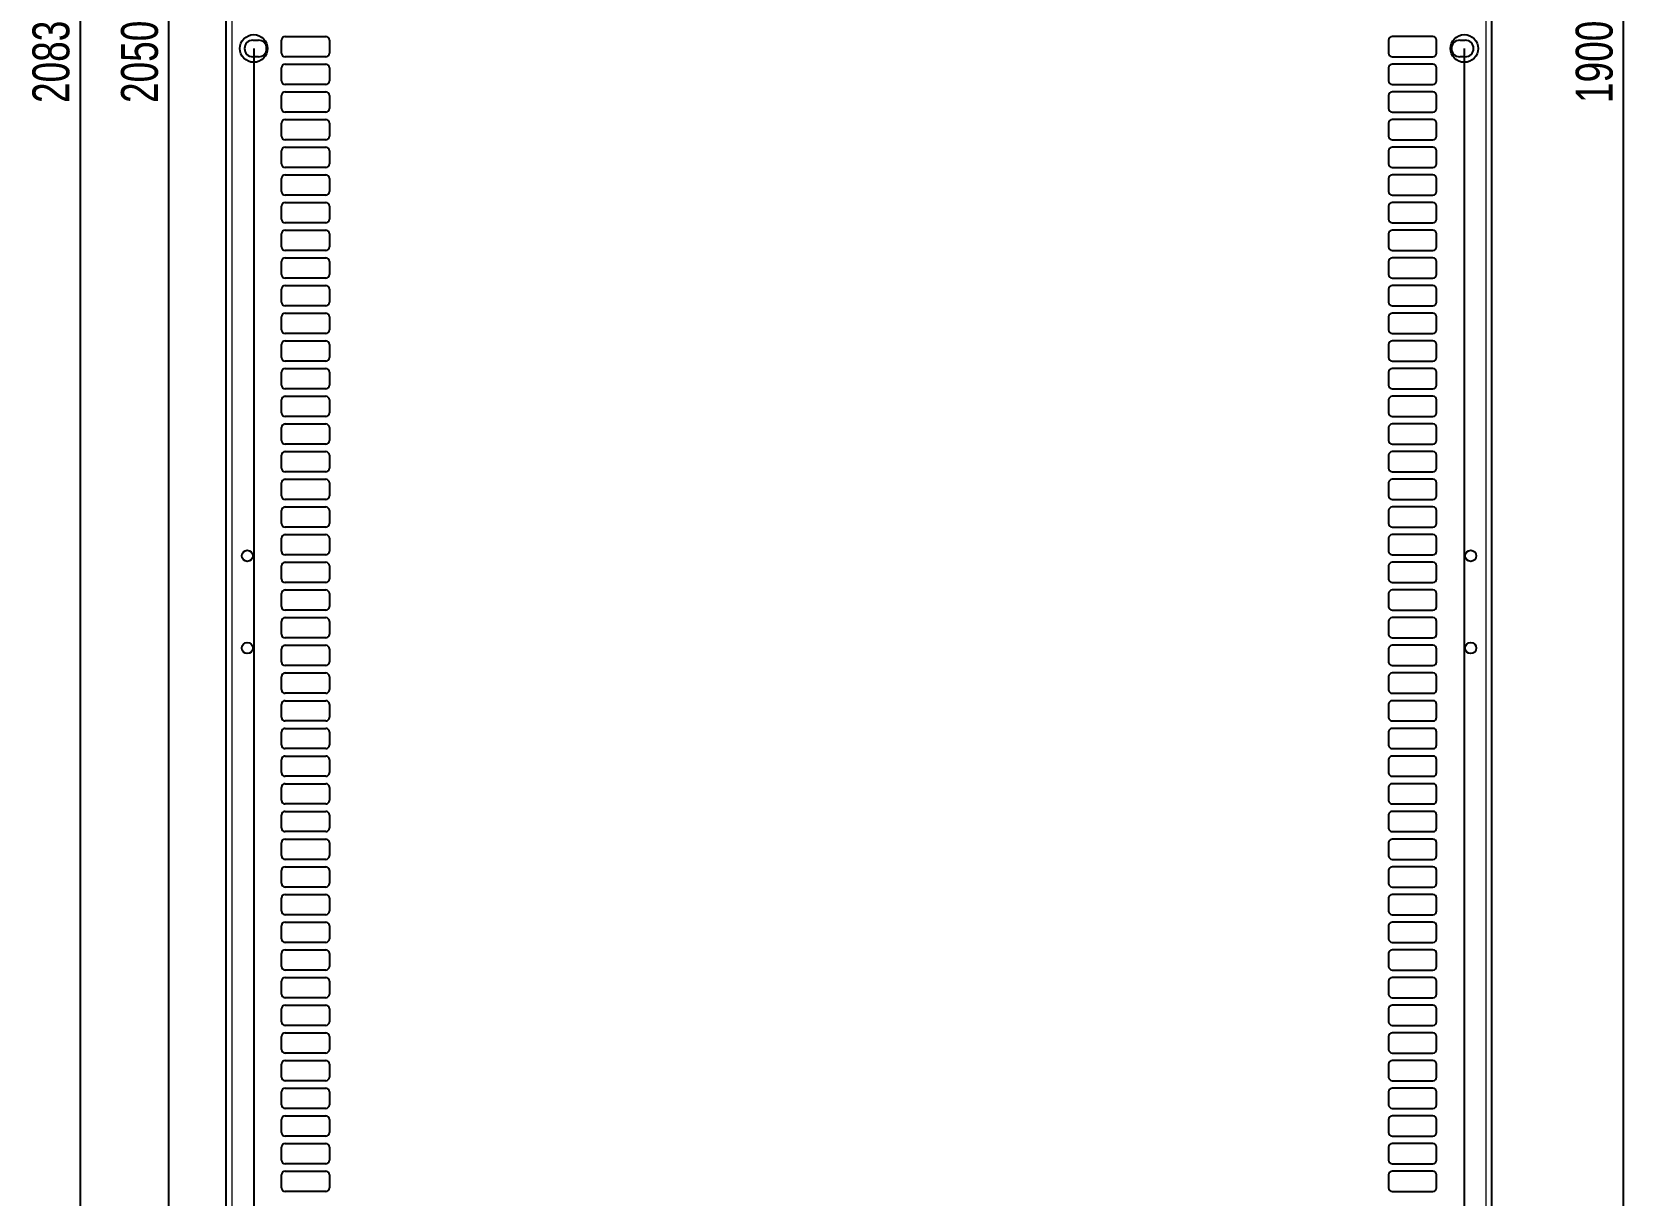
# Model space of a CAD drawing. Header units: millimetres. Extents: x -814 to 1058, y -456 to 1988.
# Drawn here: x -814 to 50, y 160 to 790 of the extents above; entities that cross this region are included whole.
import ezdxf

# ---------------------------------------------------------------- set-up
doc = ezdxf.new("R2010")
doc.units = ezdxf.units.MM
doc.layers.add('FORMAT', color=7, linetype='Continuous')
doc.styles.add('SLDTEXTSTYLE0', font='TXT', dxfattribs={"width": 0.75})
doc.dimstyles.new('SLDDIMSTYLE0', dxfattribs={"dimtxt": 20, "dimasz": 10, "dimexe": 0, "dimexo": 0.0625, "dimgap": 5, "dimtad": 2, "dimdec": 1, "dimrnd": 1e-09, "dimzin": 12, "dimdsep": 46, "dimtxsty": 'SLDTEXTSTYLE0', "dimsah": 1, "dimcen": 0.09, "dimadec": 0, "dimazin": 3, "dimtfac": 1, "dimtofl": 0, "dimtmove": 0, "dimatfit": 3, "dimfxl": 0, "dimfrac": 2, "dimtolj": 1, "dimtzin": 12, "dimarcsym": 0})

# ---------------------------------------------------------------- blocks, each defined once
blk = doc.blocks.new('_D')
at = {"layer": 'FORMAT'}
for p, q in [((-680.43, 1822.56), (-789.07, 1822.56)), ((-788.07, 1822.56), (-788.07, -260.46)), ((-680.43, -260.46), (-789.07, -260.46))]:
    blk.add_line(p, q, dxfattribs=at)
for points in [[(-788.07, 1822.56), (-789.61, 1812.56), (-786.53, 1812.56)], [(-788.07, -260.46), (-786.53, -250.46), (-789.61, -250.46)]]:
    blk.add_solid(points, dxfattribs=at)
at = {"layer": 'FORMAT', "insert": (-813.85, 751.49), "char_height": 20, "attachment_point": 1, "rotation": 90, "style": 'SLDTEXTSTYLE0'}
blk.add_mtext('2083', dxfattribs=at)
blk = doc.blocks.new('_D_2')
at = {"layer": 'FORMAT'}
for p, q in [((-34.41, 1731.05), (49.23, 1731.05)), ((48.23, 1731.05), (48.23, -168.95)), ((-34.41, -168.95), (49.23, -168.95))]:
    blk.add_line(p, q, dxfattribs=at)
for points in [[(48.23, 1731.05), (46.69, 1721.05), (49.77, 1721.05)], [(48.23, -168.95), (49.77, -158.95), (46.69, -158.95)]]:
    blk.add_solid(points, dxfattribs=at)
at = {"layer": 'FORMAT', "insert": (22.45, 751.49), "char_height": 20, "attachment_point": 1, "rotation": 90, "style": 'SLDTEXTSTYLE0'}
blk.add_mtext('1900', dxfattribs=at)
blk = doc.blocks.new('_D_4')
at = {"layer": 'FORMAT'}
for p, q in [((-693.92, 781.04), (-693.92, -318.45)), ((-37.92, 781.04), (-37.92, -318.45)), ((-693.92, -317.45), (-37.92, -317.45))]:
    blk.add_line(p, q, dxfattribs=at)
for points in [[(-693.92, -317.45), (-683.92, -318.99), (-683.92, -315.91)], [(-37.92, -317.45), (-47.92, -315.91), (-47.92, -318.99)]]:
    blk.add_solid(points, dxfattribs=at)
at = {"layer": 'FORMAT', "insert": (-388.09, -291.67), "char_height": 20, "attachment_point": 1, "style": 'SLDTEXTSTYLE0'}
blk.add_mtext('656', dxfattribs=at)
blk = doc.blocks.new('_D_5')
at = {"layer": 'FORMAT'}
for p, q in [((-693.93, 1806.05), (-741.07, 1806.05)), ((-740.07, 1806.05), (-740.07, -243.95)), ((-693.93, -243.95), (-741.07, -243.95))]:
    blk.add_line(p, q, dxfattribs=at)
for points in [[(-740.07, 1806.05), (-741.61, 1796.05), (-738.53, 1796.05)], [(-740.07, -243.95), (-738.53, -233.95), (-741.61, -233.95)]]:
    blk.add_solid(points, dxfattribs=at)
at = {"layer": 'FORMAT', "insert": (-765.85, 751.49), "char_height": 20, "attachment_point": 1, "rotation": 90, "style": 'SLDTEXTSTYLE0'}
blk.add_mtext('2050', dxfattribs=at)

msp = doc.modelspace()

# ---------------------------------------------------------------- linework, layer by layer
at = {"color": 7, "linetype": 'Continuous', "lineweight": 25}
for p, q in [((-708.92, -260.45), (-708.92, 1822.55)), ((-22.92, -260.45), (-22.92, 1822.55)), ((-676.92, 787.55), (-654.92, 787.55)), ((-54.92, 787.55), (-76.92, 787.55)), ((-694.42, 785.55), (-691.42, 785.55)), ((-678.92, 778.55), (-678.92, 785.55)), ((-652.92, 785.55), (-652.92, 778.55)), ((-78.92, 785.55), (-78.92, 778.55)), ((-52.92, 778.55), (-52.92, 785.55)), ((-40.42, 785.55), (-37.42, 785.55)), ((-691.42, 776.55), (-694.42, 776.55)), ((-678.92, 763.55), (-678.92, 770.55)), ((-654.92, 776.55), (-676.92, 776.55)), ((-676.92, 772.55), (-654.92, 772.55)), ((-652.92, 770.55), (-652.92, 763.55)), ((-78.92, 770.55), (-78.92, 763.55)), ((-76.92, 776.55), (-54.92, 776.55)), ((-54.92, 772.55), (-76.92, 772.55)), ((-52.92, 763.55), (-52.92, 770.55)), ((-37.42, 776.55), (-40.42, 776.55)), ((-654.92, 761.55), (-676.92, 761.55)), ((-76.92, 761.55), (-54.92, 761.55)), ((-678.92, 748.55), (-678.92, 755.55)), ((-676.92, 757.55), (-654.92, 757.55)), ((-652.92, 755.55), (-652.92, 748.55)), ((-78.92, 755.55), (-78.92, 748.55)), ((-54.92, 757.55), (-76.92, 757.55)), ((-52.92, 748.55), (-52.92, 755.55)), ((-654.92, 746.55), (-676.92, 746.55)), ((-76.92, 746.55), (-54.92, 746.55)), ((-678.92, 733.55), (-678.92, 740.55)), ((-676.92, 742.55), (-654.92, 742.55)), ((-652.92, 740.55), (-652.92, 733.55)), ((-78.92, 740.55), (-78.92, 733.55)), ((-54.92, 742.55), (-76.92, 742.55)), ((-52.92, 733.55), (-52.92, 740.55)), ((-654.92, 731.55), (-676.92, 731.55)), ((-676.92, 727.55), (-654.92, 727.55)), ((-76.92, 731.55), (-54.92, 731.55)), ((-54.92, 727.55), (-76.92, 727.55)), ((-678.92, 718.55), (-678.92, 725.55)), ((-652.92, 725.55), (-652.92, 718.55)), ((-78.92, 725.55), (-78.92, 718.55)), ((-52.92, 718.55), (-52.92, 725.55)), ((-678.92, 703.55), (-678.92, 710.55)), ((-654.92, 716.55), (-676.92, 716.55)), ((-676.92, 712.55), (-654.92, 712.55)), ((-652.92, 710.55), (-652.92, 703.55)), ((-78.92, 710.55), (-78.92, 703.55)), ((-76.92, 716.55), (-54.92, 716.55)), ((-54.92, 712.55), (-76.92, 712.55)), ((-52.92, 703.55), (-52.92, 710.55)), ((-654.92, 701.55), (-676.92, 701.55)), ((-76.92, 701.55), (-54.92, 701.55)), ((-678.92, 688.55), (-678.92, 695.55)), ((-676.92, 697.55), (-654.92, 697.55)), ((-652.92, 695.55), (-652.92, 688.55)), ((-78.92, 695.55), (-78.92, 688.55)), ((-54.92, 697.55), (-76.92, 697.55)), ((-52.92, 688.55), (-52.92, 695.55)), ((-654.92, 686.55), (-676.92, 686.55)), ((-676.92, 682.55), (-654.92, 682.55)), ((-76.92, 686.55), (-54.92, 686.55)), ((-54.92, 682.55), (-76.92, 682.55)), ((-678.92, 673.55), (-678.92, 680.55)), ((-652.92, 680.55), (-652.92, 673.55)), ((-78.92, 680.55), (-78.92, 673.55)), ((-52.92, 673.55), (-52.92, 680.55)), ((-678.92, 658.55), (-678.92, 665.55)), ((-654.92, 671.55), (-676.92, 671.55)), ((-676.92, 667.55), (-654.92, 667.55)), ((-652.92, 665.55), (-652.92, 658.55)), ((-78.92, 665.55), (-78.92, 658.55)), ((-76.92, 671.55), (-54.92, 671.55)), ((-54.92, 667.55), (-76.92, 667.55)), ((-52.92, 658.55), (-52.92, 665.55)), ((-678.92, 643.55), (-678.92, 650.55)), ((-654.92, 656.55), (-676.92, 656.55)), ((-676.92, 652.55), (-654.92, 652.55)), ((-652.92, 650.55), (-652.92, 643.55)), ((-78.92, 650.55), (-78.92, 643.55)), ((-76.92, 656.55), (-54.92, 656.55)), ((-54.92, 652.55), (-76.92, 652.55)), ((-52.92, 643.55), (-52.92, 650.55)), ((-654.92, 641.55), (-676.92, 641.55)), ((-76.92, 641.55), (-54.92, 641.55)), ((-678.92, 628.55), (-678.92, 635.55)), ((-676.92, 637.55), (-654.92, 637.55)), ((-652.92, 635.55), (-652.92, 628.55)), ((-78.92, 635.55), (-78.92, 628.55)), ((-54.92, 637.55), (-76.92, 637.55)), ((-52.92, 628.55), (-52.92, 635.55)), ((-654.92, 626.55), (-676.92, 626.55)), ((-676.92, 622.55), (-654.92, 622.55)), ((-76.92, 626.55), (-54.92, 626.55)), ((-54.92, 622.55), (-76.92, 622.55)), ((-678.92, 613.55), (-678.92, 620.55)), ((-652.92, 620.55), (-652.92, 613.55)), ((-78.92, 620.55), (-78.92, 613.55)), ((-52.92, 613.55), (-52.92, 620.55)), ((-678.92, 598.55), (-678.92, 605.55)), ((-654.92, 611.55), (-676.92, 611.55)), ((-676.92, 607.55), (-654.92, 607.55)), ((-652.92, 605.55), (-652.92, 598.55)), ((-78.92, 605.55), (-78.92, 598.55)), ((-76.92, 611.55), (-54.92, 611.55)), ((-54.92, 607.55), (-76.92, 607.55)), ((-52.92, 598.55), (-52.92, 605.55)), ((-654.92, 596.55), (-676.92, 596.55)), ((-76.92, 596.55), (-54.92, 596.55)), ((-678.92, 583.55), (-678.92, 590.55)), ((-676.92, 592.55), (-654.92, 592.55)), ((-652.92, 590.55), (-652.92, 583.55)), ((-78.92, 590.55), (-78.92, 583.55)), ((-54.92, 592.55), (-76.92, 592.55)), ((-52.92, 583.55), (-52.92, 590.55)), ((-654.92, 581.55), (-676.92, 581.55)), ((-76.92, 581.55), (-54.92, 581.55)), ((-678.92, 568.55), (-678.92, 575.55)), ((-676.92, 577.55), (-654.92, 577.55)), ((-652.92, 575.55), (-652.92, 568.55)), ((-78.92, 575.55), (-78.92, 568.55)), ((-54.92, 577.55), (-76.92, 577.55)), ((-52.92, 568.55), (-52.92, 575.55)), ((-654.92, 566.55), (-676.92, 566.55)), ((-676.92, 562.55), (-654.92, 562.55)), ((-76.92, 566.55), (-54.92, 566.55)), ((-54.92, 562.55), (-76.92, 562.55)), ((-678.92, 553.55), (-678.92, 560.55)), ((-652.92, 560.55), (-652.92, 553.55)), ((-78.92, 560.55), (-78.92, 553.55)), ((-52.92, 553.55), (-52.92, 560.55)), ((-678.92, 538.55), (-678.92, 545.55)), ((-654.92, 551.55), (-676.92, 551.55)), ((-676.92, 547.55), (-654.92, 547.55)), ((-652.92, 545.55), (-652.92, 538.55)), ((-78.92, 545.55), (-78.92, 538.55)), ((-76.92, 551.55), (-54.92, 551.55)), ((-54.92, 547.55), (-76.92, 547.55)), ((-52.92, 538.55), (-52.92, 545.55)), ((-654.92, 536.55), (-676.92, 536.55)), ((-76.92, 536.55), (-54.92, 536.55)), ((-678.92, 523.55), (-678.92, 530.55)), ((-676.92, 532.55), (-654.92, 532.55)), ((-652.92, 530.55), (-652.92, 523.55)), ((-78.92, 530.55), (-78.92, 523.55)), ((-54.92, 532.55), (-76.92, 532.55)), ((-52.92, 523.55), (-52.92, 530.55)), ((-654.92, 521.55), (-676.92, 521.55)), ((-76.92, 521.55), (-54.92, 521.55)), ((-678.92, 508.55), (-678.92, 515.55)), ((-676.92, 517.55), (-654.92, 517.55)), ((-652.92, 515.55), (-652.92, 508.55)), ((-78.92, 515.55), (-78.92, 508.55)), ((-54.92, 517.55), (-76.92, 517.55)), ((-52.92, 508.55), (-52.92, 515.55)), ((-654.92, 506.55), (-676.92, 506.55)), ((-676.92, 502.55), (-654.92, 502.55)), ((-76.92, 506.55), (-54.92, 506.55)), ((-54.92, 502.55), (-76.92, 502.55)), ((-678.92, 493.55), (-678.92, 500.55)), ((-652.92, 500.55), (-652.92, 493.55)), ((-78.92, 500.55), (-78.92, 493.55)), ((-52.92, 493.55), (-52.92, 500.55)), ((-678.92, 478.55), (-678.92, 485.55)), ((-654.92, 491.55), (-676.92, 491.55)), ((-676.92, 487.55), (-654.92, 487.55)), ((-652.92, 485.55), (-652.92, 478.55)), ((-78.92, 485.55), (-78.92, 478.55)), ((-76.92, 491.55), (-54.92, 491.55)), ((-54.92, 487.55), (-76.92, 487.55)), ((-52.92, 478.55), (-52.92, 485.55)), ((-654.92, 476.55), (-676.92, 476.55)), ((-76.92, 476.55), (-54.92, 476.55)), ((-678.92, 463.55), (-678.92, 470.55)), ((-676.92, 472.55), (-654.92, 472.55)), ((-652.92, 470.55), (-652.92, 463.55)), ((-78.92, 470.55), (-78.92, 463.55)), ((-54.92, 472.55), (-76.92, 472.55)), ((-52.92, 463.55), (-52.92, 470.55)), ((-654.92, 461.55), (-676.92, 461.55)), ((-76.92, 461.55), (-54.92, 461.55)), ((-678.92, 448.55), (-678.92, 455.55)), ((-676.92, 457.55), (-654.92, 457.55)), ((-652.92, 455.55), (-652.92, 448.55)), ((-78.92, 455.55), (-78.92, 448.55)), ((-54.92, 457.55), (-76.92, 457.55)), ((-52.92, 448.55), (-52.92, 455.55)), ((-654.92, 446.55), (-676.92, 446.55)), ((-676.92, 442.55), (-654.92, 442.55)), ((-76.92, 446.55), (-54.92, 446.55)), ((-54.92, 442.55), (-76.92, 442.55)), ((-678.92, 433.55), (-678.92, 440.55)), ((-652.92, 440.55), (-652.92, 433.55)), ((-78.92, 440.55), (-78.92, 433.55)), ((-52.92, 433.55), (-52.92, 440.55)), ((-678.92, 418.55), (-678.92, 425.55)), ((-654.92, 431.55), (-676.92, 431.55)), ((-676.92, 427.55), (-654.92, 427.55)), ((-652.92, 425.55), (-652.92, 418.55)), ((-78.92, 425.55), (-78.92, 418.55)), ((-76.92, 431.55), (-54.92, 431.55)), ((-54.92, 427.55), (-76.92, 427.55)), ((-52.92, 418.55), (-52.92, 425.55)), ((-654.92, 416.55), (-676.92, 416.55)), ((-76.92, 416.55), (-54.92, 416.55)), ((-678.92, 403.55), (-678.92, 410.55)), ((-676.92, 412.55), (-654.92, 412.55)), ((-652.92, 410.55), (-652.92, 403.55)), ((-78.92, 410.55), (-78.92, 403.55)), ((-54.92, 412.55), (-76.92, 412.55)), ((-52.92, 403.55), (-52.92, 410.55)), ((-654.92, 401.55), (-676.92, 401.55)), ((-676.92, 397.55), (-654.92, 397.55)), ((-76.92, 401.55), (-54.92, 401.55)), ((-54.92, 397.55), (-76.92, 397.55)), ((-678.92, 388.55), (-678.92, 395.55)), ((-652.92, 395.55), (-652.92, 388.55)), ((-78.92, 395.55), (-78.92, 388.55)), ((-52.92, 388.55), (-52.92, 395.55)), ((-678.92, 373.55), (-678.92, 380.55)), ((-654.92, 386.55), (-676.92, 386.55)), ((-676.92, 382.55), (-654.92, 382.55)), ((-652.92, 380.55), (-652.92, 373.55)), ((-78.92, 380.55), (-78.92, 373.55)), ((-76.92, 386.55), (-54.92, 386.55)), ((-54.92, 382.55), (-76.92, 382.55)), ((-52.92, 373.55), (-52.92, 380.55)), ((-654.92, 371.55), (-676.92, 371.55)), ((-76.92, 371.55), (-54.92, 371.55)), ((-678.92, 358.55), (-678.92, 365.55)), ((-676.92, 367.55), (-654.92, 367.55)), ((-652.92, 365.55), (-652.92, 358.55)), ((-78.92, 365.55), (-78.92, 358.55)), ((-54.92, 367.55), (-76.92, 367.55)), ((-52.92, 358.55), (-52.92, 365.55)), ((-654.92, 356.55), (-676.92, 356.55)), ((-76.92, 356.55), (-54.92, 356.55)), ((-678.92, 343.55), (-678.92, 350.55)), ((-676.92, 352.55), (-654.92, 352.55)), ((-652.92, 350.55), (-652.92, 343.55)), ((-78.92, 350.55), (-78.92, 343.55)), ((-54.92, 352.55), (-76.92, 352.55)), ((-52.92, 343.55), (-52.92, 350.55)), ((-654.92, 341.55), (-676.92, 341.55)), ((-676.92, 337.55), (-654.92, 337.55)), ((-76.92, 341.55), (-54.92, 341.55)), ((-54.92, 337.55), (-76.92, 337.55)), ((-678.92, 328.55), (-678.92, 335.55)), ((-652.92, 335.55), (-652.92, 328.55)), ((-78.92, 335.55), (-78.92, 328.55)), ((-52.92, 328.55), (-52.92, 335.55)), ((-678.92, 313.55), (-678.92, 320.55)), ((-654.92, 326.55), (-676.92, 326.55)), ((-676.92, 322.55), (-654.92, 322.55)), ((-652.92, 320.55), (-652.92, 313.55)), ((-78.92, 320.55), (-78.92, 313.55)), ((-76.92, 326.55), (-54.92, 326.55)), ((-54.92, 322.55), (-76.92, 322.55)), ((-52.92, 313.55), (-52.92, 320.55)), ((-654.92, 311.55), (-676.92, 311.55)), ((-76.92, 311.55), (-54.92, 311.55)), ((-678.92, 298.55), (-678.92, 305.55)), ((-676.92, 307.55), (-654.92, 307.55)), ((-652.92, 305.55), (-652.92, 298.55)), ((-78.92, 305.55), (-78.92, 298.55)), ((-54.92, 307.55), (-76.92, 307.55)), ((-52.92, 298.55), (-52.92, 305.55)), ((-654.92, 296.55), (-676.92, 296.55)), ((-76.92, 296.55), (-54.92, 296.55)), ((-678.92, 283.55), (-678.92, 290.55)), ((-676.92, 292.55), (-654.92, 292.55)), ((-652.92, 290.55), (-652.92, 283.55)), ((-78.92, 290.55), (-78.92, 283.55)), ((-54.92, 292.55), (-76.92, 292.55)), ((-52.92, 283.55), (-52.92, 290.55)), ((-654.92, 281.55), (-676.92, 281.55)), ((-676.92, 277.55), (-654.92, 277.55)), ((-76.92, 281.55), (-54.92, 281.55)), ((-54.92, 277.55), (-76.92, 277.55)), ((-678.92, 268.55), (-678.92, 275.55)), ((-652.92, 275.55), (-652.92, 268.55)), ((-78.92, 275.55), (-78.92, 268.55)), ((-52.92, 268.55), (-52.92, 275.55)), ((-678.92, 253.55), (-678.92, 260.55)), ((-654.92, 266.55), (-676.92, 266.55)), ((-676.92, 262.55), (-654.92, 262.55)), ((-652.92, 260.55), (-652.92, 253.55)), ((-78.92, 260.55), (-78.92, 253.55)), ((-76.92, 266.55), (-54.92, 266.55)), ((-54.92, 262.55), (-76.92, 262.55)), ((-52.92, 253.55), (-52.92, 260.55)), ((-654.92, 251.55), (-676.92, 251.55)), ((-76.92, 251.55), (-54.92, 251.55)), ((-678.92, 238.55), (-678.92, 245.55)), ((-676.92, 247.55), (-654.92, 247.55)), ((-652.92, 245.55), (-652.92, 238.55)), ((-78.92, 245.55), (-78.92, 238.55)), ((-54.92, 247.55), (-76.92, 247.55)), ((-52.92, 238.55), (-52.92, 245.55)), ((-654.92, 236.55), (-676.92, 236.55)), ((-76.92, 236.55), (-54.92, 236.55)), ((-678.92, 223.55), (-678.92, 230.55)), ((-676.92, 232.55), (-654.92, 232.55)), ((-652.92, 230.55), (-652.92, 223.55)), ((-78.92, 230.55), (-78.92, 223.55)), ((-54.92, 232.55), (-76.92, 232.55)), ((-52.92, 223.55), (-52.92, 230.55)), ((-654.92, 221.55), (-676.92, 221.55)), ((-676.92, 217.55), (-654.92, 217.55)), ((-76.92, 221.55), (-54.92, 221.55)), ((-54.92, 217.55), (-76.92, 217.55)), ((-678.92, 208.55), (-678.92, 215.55)), ((-652.92, 215.55), (-652.92, 208.55)), ((-78.92, 215.55), (-78.92, 208.55)), ((-52.92, 208.55), (-52.92, 215.55)), ((-678.92, 193.55), (-678.92, 200.55)), ((-654.92, 206.55), (-676.92, 206.55)), ((-676.92, 202.55), (-654.92, 202.55)), ((-652.92, 200.55), (-652.92, 193.55)), ((-78.92, 200.55), (-78.92, 193.55)), ((-76.92, 206.55), (-54.92, 206.55)), ((-54.92, 202.55), (-76.92, 202.55)), ((-52.92, 193.55), (-52.92, 200.55)), ((-654.92, 191.55), (-676.92, 191.55)), ((-76.92, 191.55), (-54.92, 191.55)), ((-678.92, 178.55), (-678.92, 185.55)), ((-676.92, 187.55), (-654.92, 187.55)), ((-652.92, 185.55), (-652.92, 178.55)), ((-78.92, 185.55), (-78.92, 178.55)), ((-54.92, 187.55), (-76.92, 187.55)), ((-52.92, 178.55), (-52.92, 185.55)), ((-654.92, 176.55), (-676.92, 176.55)), ((-76.92, 176.55), (-54.92, 176.55)), ((-678.92, 163.55), (-678.92, 170.55)), ((-676.92, 172.55), (-654.92, 172.55)), ((-652.92, 170.55), (-652.92, 163.55)), ((-78.92, 170.55), (-78.92, 163.55)), ((-54.92, 172.55), (-76.92, 172.55)), ((-52.92, 163.55), (-52.92, 170.55)), ((-654.92, 161.55), (-676.92, 161.55)), ((-76.92, 161.55), (-54.92, 161.55))]:
    msp.add_line(p, q, dxfattribs=at)
at = {"color": 8, "linetype": 'Continuous', "lineweight": 18}
for p, q in [((-705.82, 1822.55), (-705.82, -260.45)), ((-26.02, -260.45), (-26.02, 1822.55))]:
    msp.add_line(p, q, dxfattribs=at)
at = {"color": 7, "linetype": 'Continuous', "lineweight": 25}
for centre, radius in [((-693.92, 781.05), 7.5), ((-37.92, 781.05), 7.5), ((-697.42, 506.05), 3), ((-34.42, 506.05), 3), ((-697.42, 456.05), 3), ((-34.42, 456.05), 3)]:
    msp.add_circle(centre, radius, dxfattribs=at)
for centre, radius, start, end in [((-676.92, 785.55), 2, 90, 180), ((-654.92, 785.55), 2, 0, 90), ((-76.92, 785.55), 2, 90, 180), ((-54.92, 785.55), 2, 0, 90), ((-694.42, 781.05), 4.5, 90, 270), ((-691.42, 781.05), 4.5, 270, 90), ((-676.92, 778.55), 2, 180, 270), ((-654.92, 778.55), 2, 270, 360), ((-76.92, 778.55), 2, 180, 270), ((-54.92, 778.55), 2, 270, 0), ((-40.42, 781.05), 4.5, 90, 270), ((-37.42, 781.05), 4.5, 270, 90), ((-676.92, 770.55), 2, 90, 180), ((-654.92, 770.55), 2, 0, 90), ((-76.92, 770.55), 2, 90, 180), ((-54.92, 770.55), 2, 0, 90), ((-676.92, 763.55), 2, 180, 270), ((-654.92, 763.55), 2, 270, 0), ((-76.92, 763.55), 2, 180, 270), ((-54.92, 763.55), 2, 270, 0), ((-676.92, 755.55), 2, 90, 180), ((-654.92, 755.55), 2, 0, 90), ((-76.92, 755.55), 2, 90, 180), ((-54.92, 755.55), 2, 0, 90), ((-676.92, 748.55), 2, 180, 270), ((-654.92, 748.55), 2, 270, 360), ((-76.92, 748.55), 2, 180, 270), ((-54.92, 748.55), 2, 270, 0), ((-676.92, 740.55), 2, 90, 180), ((-654.92, 740.55), 2, 0, 90), ((-76.92, 740.55), 2, 90, 180), ((-54.92, 740.55), 2, 0, 90), ((-676.92, 733.55), 2, 180, 270), ((-676.92, 725.55), 2, 90, 180), ((-654.92, 733.55), 2, 270, 0), ((-654.92, 725.55), 2, 0, 90), ((-76.92, 733.55), 2, 180, 270), ((-76.92, 725.55), 2, 90, 180), ((-54.92, 733.55), 2, 270, 0), ((-54.92, 725.55), 2, 0, 90), ((-676.92, 718.55), 2, 180, 270), ((-654.92, 718.55), 2, 270, 0), ((-76.92, 718.55), 2, 180, 270), ((-54.92, 718.55), 2, 270, 0), ((-676.92, 710.55), 2, 90, 180), ((-654.92, 710.55), 2, 0, 90), ((-76.92, 710.55), 2, 90, 180), ((-54.92, 710.55), 2, 0, 90), ((-676.92, 703.55), 2, 180, 270), ((-654.92, 703.55), 2, 270, 0), ((-76.92, 703.55), 2, 180, 270), ((-54.92, 703.55), 2, 270, 0), ((-676.92, 695.55), 2, 90, 180), ((-654.92, 695.55), 2, 0, 90), ((-76.92, 695.55), 2, 90, 180), ((-54.92, 695.55), 2, 0, 90), ((-676.92, 688.55), 2, 180, 270), ((-676.92, 680.55), 2, 90, 180), ((-654.92, 688.55), 2, 270, 0), ((-654.92, 680.55), 2, 0, 90), ((-76.92, 688.55), 2, 180, 270), ((-76.92, 680.55), 2, 90, 180), ((-54.92, 688.55), 2, 270, 0), ((-54.92, 680.55), 2, 0, 90), ((-676.92, 673.55), 2, 180, 270), ((-676.92, 665.55), 2, 90, 180), ((-654.92, 673.55), 2, 270, 0), ((-654.92, 665.55), 2, 0, 90), ((-76.92, 673.55), 2, 180, 270), ((-76.92, 665.55), 2, 90, 180), ((-54.92, 673.55), 2, 270, 0), ((-54.92, 665.55), 2, 0, 90), ((-676.92, 658.55), 2, 180, 270), ((-654.92, 658.55), 2, 270, 0), ((-76.92, 658.55), 2, 180, 270), ((-54.92, 658.55), 2, 270, 0), ((-676.92, 650.55), 2, 90, 180), ((-654.92, 650.55), 2, 0, 90), ((-76.92, 650.55), 2, 90, 180), ((-54.92, 650.55), 2, 0, 90), ((-676.92, 643.55), 2, 180, 270), ((-654.92, 643.55), 2, 270, 0), ((-76.92, 643.55), 2, 180, 270), ((-54.92, 643.55), 2, 270, 0), ((-676.92, 635.55), 2, 90, 180), ((-654.92, 635.55), 2, 0, 90), ((-76.92, 635.55), 2, 90, 180), ((-54.92, 635.55), 2, 0, 90), ((-676.92, 628.55), 2, 180, 270), ((-676.92, 620.55), 2, 90, 180), ((-654.92, 628.55), 2, 270, 0), ((-654.92, 620.55), 2, 0, 90), ((-76.92, 628.55), 2, 180, 270), ((-76.92, 620.55), 2, 90, 180), ((-54.92, 628.55), 2, 270, 0), ((-54.92, 620.55), 2, 0, 90), ((-676.92, 613.55), 2, 180, 270), ((-654.92, 613.55), 2, 270, 0), ((-76.92, 613.55), 2, 180, 270), ((-54.92, 613.55), 2, 270, 0), ((-676.92, 605.55), 2, 90, 180), ((-654.92, 605.55), 2, 0, 90), ((-76.92, 605.55), 2, 90, 180), ((-54.92, 605.55), 2, 0, 90), ((-676.92, 598.55), 2, 180, 270), ((-654.92, 598.55), 2, 270, 0), ((-76.92, 598.55), 2, 180, 270), ((-54.92, 598.55), 2, 270, 0), ((-676.92, 590.55), 2, 90, 180), ((-654.92, 590.55), 2, 0, 90), ((-76.92, 590.55), 2, 90, 180), ((-54.92, 590.55), 2, 0, 90), ((-676.92, 583.55), 2, 180, 270), ((-654.92, 583.55), 2, 270, 0), ((-76.92, 583.55), 2, 180, 270), ((-54.92, 583.55), 2, 270, 0), ((-676.92, 575.55), 2, 90, 180), ((-654.92, 575.55), 2, 0, 90), ((-76.92, 575.55), 2, 90, 180), ((-54.92, 575.55), 2, 0, 90), ((-676.92, 568.55), 2, 180, 270), ((-676.92, 560.55), 2, 90, 180), ((-654.92, 568.55), 2, 270, 0), ((-654.92, 560.55), 2, 0, 90), ((-76.92, 568.55), 2, 180, 270), ((-76.92, 560.55), 2, 90, 180), ((-54.92, 568.55), 2, 270, 0), ((-54.92, 560.55), 2, 0, 90), ((-676.92, 553.55), 2, 180, 270), ((-654.92, 553.55), 2, 270, 0), ((-76.92, 553.55), 2, 180, 270), ((-54.92, 553.55), 2, 270, 0), ((-676.92, 545.55), 2, 90, 180), ((-654.92, 545.55), 2, 0, 90), ((-76.92, 545.55), 2, 90, 180), ((-54.92, 545.55), 2, 0, 90), ((-676.92, 538.55), 2, 180, 270), ((-654.92, 538.55), 2, 270, 0), ((-76.92, 538.55), 2, 180, 270), ((-54.92, 538.55), 2, 270, 0), ((-676.92, 530.55), 2, 90, 180), ((-654.92, 530.55), 2, 0, 90), ((-76.92, 530.55), 2, 90, 180), ((-54.92, 530.55), 2, 0, 90), ((-676.92, 523.55), 2, 180, 270), ((-654.92, 523.55), 2, 270, 0), ((-76.92, 523.55), 2, 180, 270), ((-54.92, 523.55), 2, 270, 0), ((-676.92, 515.55), 2, 90, 180), ((-654.92, 515.55), 2, 0, 90), ((-76.92, 515.55), 2, 90, 180), ((-54.92, 515.55), 2, 0, 90), ((-676.92, 508.55), 2, 180, 270), ((-676.92, 500.55), 2, 90, 180), ((-654.92, 508.55), 2, 270, 0), ((-654.92, 500.55), 2, 0, 90), ((-76.92, 508.55), 2, 180, 270), ((-76.92, 500.55), 2, 90, 180), ((-54.92, 508.55), 2, 270, 0), ((-54.92, 500.55), 2, 0, 90), ((-676.92, 493.55), 2, 180, 270), ((-654.92, 493.55), 2, 270, 0), ((-76.92, 493.55), 2, 180, 270), ((-54.92, 493.55), 2, 270, 0), ((-676.92, 485.55), 2, 90, 180), ((-654.92, 485.55), 2, 0, 90), ((-76.92, 485.55), 2, 90, 180), ((-54.92, 485.55), 2, 0, 90), ((-676.92, 478.55), 2, 180, 270), ((-654.92, 478.55), 2, 270, 0), ((-76.92, 478.55), 2, 180, 270), ((-54.92, 478.55), 2, 270, 0), ((-676.92, 470.55), 2, 90, 180), ((-654.92, 470.55), 2, 0, 90), ((-76.92, 470.55), 2, 90, 180), ((-54.92, 470.55), 2, 0, 90), ((-676.92, 463.55), 2, 180, 270), ((-654.92, 463.55), 2, 270, 0), ((-76.92, 463.55), 2, 180, 270), ((-54.92, 463.55), 2, 270, 0), ((-676.92, 455.55), 2, 90, 180), ((-654.92, 455.55), 2, 0, 90), ((-76.92, 455.55), 2, 90, 180), ((-54.92, 455.55), 2, 0, 90), ((-676.92, 448.55), 2, 180, 270), ((-676.92, 440.55), 2, 90, 180), ((-654.92, 448.55), 2, 270, 0), ((-654.92, 440.55), 2, 0, 90), ((-76.92, 448.55), 2, 180, 270), ((-76.92, 440.55), 2, 90, 180), ((-54.92, 448.55), 2, 270, 0), ((-54.92, 440.55), 2, 0, 90), ((-676.92, 433.55), 2, 180, 270), ((-654.92, 433.55), 2, 270, 0), ((-76.92, 433.55), 2, 180, 270), ((-54.92, 433.55), 2, 270, 0), ((-676.92, 425.55), 2, 90, 180), ((-654.92, 425.55), 2, 0, 90), ((-76.92, 425.55), 2, 90, 180), ((-54.92, 425.55), 2, 0, 90), ((-676.92, 418.55), 2, 180, 270), ((-654.92, 418.55), 2, 270, 0), ((-76.92, 418.55), 2, 180, 270), ((-54.92, 418.55), 2, 270, 0), ((-676.92, 410.55), 2, 90, 180), ((-654.92, 410.55), 2, 0, 90), ((-76.92, 410.55), 2, 90, 180), ((-54.92, 410.55), 2, 0, 90), ((-676.92, 403.55), 2, 180, 270), ((-676.92, 395.55), 2, 90, 180), ((-654.92, 403.55), 2, 270, 0), ((-654.92, 395.55), 2, 0, 90), ((-76.92, 403.55), 2, 180, 270), ((-76.92, 395.55), 2, 90, 180), ((-54.92, 403.55), 2, 270, 0), ((-54.92, 395.55), 2, 0, 90), ((-676.92, 388.55), 2, 180, 270), ((-676.92, 380.55), 2, 90, 180), ((-654.92, 388.55), 2, 270, 0), ((-654.92, 380.55), 2, 0, 90), ((-76.92, 388.55), 2, 180, 270), ((-76.92, 380.55), 2, 90, 180), ((-54.92, 388.55), 2, 270, 0), ((-54.92, 380.55), 2, 0, 90), ((-676.92, 373.55), 2, 180, 270), ((-654.92, 373.55), 2, 270, 0), ((-76.92, 373.55), 2, 180, 270), ((-54.92, 373.55), 2, 270, 0), ((-676.92, 365.55), 2, 90, 180), ((-654.92, 365.55), 2, 0, 90), ((-76.92, 365.55), 2, 90, 180), ((-54.92, 365.55), 2, 0, 90), ((-676.92, 358.55), 2, 180, 270), ((-654.92, 358.55), 2, 270, 0), ((-76.92, 358.55), 2, 180, 270), ((-54.92, 358.55), 2, 270, 0), ((-676.92, 350.55), 2, 90, 180), ((-654.92, 350.55), 2, 0, 90), ((-76.92, 350.55), 2, 90, 180), ((-54.92, 350.55), 2, 0, 90), ((-676.92, 343.55), 2, 180, 270), ((-676.92, 335.55), 2, 90, 180), ((-654.92, 343.55), 2, 270, 0), ((-654.92, 335.55), 2, 0, 90), ((-76.92, 343.55), 2, 180, 270), ((-76.92, 335.55), 2, 90, 180), ((-54.92, 343.55), 2, 270, 0), ((-54.92, 335.55), 2, 0, 90), ((-676.92, 328.55), 2, 180, 270), ((-654.92, 328.55), 2, 270, 0), ((-76.92, 328.55), 2, 180, 270), ((-54.92, 328.55), 2, 270, 0), ((-676.92, 320.55), 2, 90, 180), ((-654.92, 320.55), 2, 0, 90), ((-76.92, 320.55), 2, 90, 180), ((-54.92, 320.55), 2, 0, 90), ((-676.92, 313.55), 2, 180, 270), ((-654.92, 313.55), 2, 270, 0), ((-76.92, 313.55), 2, 180, 270), ((-54.92, 313.55), 2, 270, 0), ((-676.92, 305.55), 2, 90, 180), ((-654.92, 305.55), 2, 0, 90), ((-76.92, 305.55), 2, 90, 180), ((-54.92, 305.55), 2, 0, 90), ((-676.92, 298.55), 2, 180, 270), ((-654.92, 298.55), 2, 270, 0), ((-76.92, 298.55), 2, 180, 270), ((-54.92, 298.55), 2, 270, 0), ((-676.92, 290.55), 2, 90, 180), ((-654.92, 290.55), 2, 0, 90), ((-76.92, 290.55), 2, 90, 180), ((-54.92, 290.55), 2, 0, 90), ((-676.92, 283.55), 2, 180, 270), ((-676.92, 275.55), 2, 90, 180), ((-654.92, 283.55), 2, 270, 0), ((-654.92, 275.55), 2, 0, 90), ((-76.92, 283.55), 2, 180, 270), ((-76.92, 275.55), 2, 90, 180), ((-54.92, 283.55), 2, 270, 0), ((-54.92, 275.55), 2, 0, 90), ((-676.92, 268.55), 2, 180, 270), ((-654.92, 268.55), 2, 270, 0), ((-76.92, 268.55), 2, 180, 270), ((-54.92, 268.55), 2, 270, 0), ((-676.92, 260.55), 2, 90, 180), ((-654.92, 260.55), 2, 0, 90), ((-76.92, 260.55), 2, 90, 180), ((-54.92, 260.55), 2, 0, 90), ((-676.92, 253.55), 2, 180, 270), ((-654.92, 253.55), 2, 270, 0), ((-76.92, 253.55), 2, 180, 270), ((-54.92, 253.55), 2, 270, 0), ((-676.92, 245.55), 2, 90, 180), ((-654.92, 245.55), 2, 0, 90), ((-76.92, 245.55), 2, 90, 180), ((-54.92, 245.55), 2, 0, 90), ((-676.92, 238.55), 2, 180, 270), ((-654.92, 238.55), 2, 270, 360), ((-76.92, 238.55), 2, 180, 270), ((-54.92, 238.55), 2, 270, 0), ((-676.92, 230.55), 2, 90, 180), ((-654.92, 230.55), 2, 0, 90), ((-76.92, 230.55), 2, 90, 180), ((-54.92, 230.55), 2, 0, 90), ((-676.92, 223.55), 2, 180, 270), ((-676.92, 215.55), 2, 90, 180), ((-654.92, 223.55), 2, 270, 0), ((-654.92, 215.55), 2, 0, 90), ((-76.92, 223.55), 2, 180, 270), ((-76.92, 215.55), 2, 90, 180), ((-54.92, 223.55), 2, 270, 0), ((-54.92, 215.55), 2, 0, 90), ((-676.92, 208.55), 2, 180, 270), ((-654.92, 208.55), 2, 270, 0), ((-76.92, 208.55), 2, 180, 270), ((-54.92, 208.55), 2, 270, 0), ((-676.92, 200.55), 2, 90, 180), ((-654.92, 200.55), 2, 0, 90), ((-76.92, 200.55), 2, 90, 180), ((-54.92, 200.55), 2, 0, 90), ((-676.92, 193.55), 2, 180, 270), ((-654.92, 193.55), 2, 270, 0), ((-76.92, 193.55), 2, 180, 270), ((-54.92, 193.55), 2, 270, 0), ((-676.92, 185.55), 2, 90, 180), ((-654.92, 185.55), 2, 0, 90), ((-76.92, 185.55), 2, 90, 180), ((-54.92, 185.55), 2, 0, 90), ((-676.92, 178.55), 2, 180, 270), ((-654.92, 178.55), 2, 270, 0), ((-76.92, 178.55), 2, 180, 270), ((-54.92, 178.55), 2, 270, 0), ((-676.92, 170.55), 2, 90, 180), ((-654.92, 170.55), 2, 0, 90), ((-76.92, 170.55), 2, 90, 180), ((-54.92, 170.55), 2, 0, 90), ((-676.92, 163.55), 2, 180, 270), ((-654.92, 163.55), 2, 270, 360), ((-76.92, 163.55), 2, 180, 270), ((-54.92, 163.55), 2, 270, 0)]:
    msp.add_arc(centre, radius, start, end, dxfattribs=at)

# ---------------------------------------------------------------- dimensions: what is measured, and where the dimension line sits
at = {"layer": 'FORMAT'}
for base, p1, p2, angle, picture, middle in [((-788.07, -260.46), (-680.42, 1822.56), (-680.42, -260.46), 90, '_D', (-788.07, 781.05)), ((-740.07, -243.95), (-693.92, 1806.05), (-693.92, -243.95), 90, '_D_5', (-740.07, 781.05)), ((48.23, -168.95), (-34.42, 1731.05), (-34.42, -168.95), 90, '_D_2', (48.23, 781.05)), ((-37.92, -317.45), (-693.92, 781.05), (-37.92, 781.05), 0, '_D_4', (-365.92, -317.45))]:
    dim = msp.add_linear_dim(base=base, p1=p1, p2=p2, angle=angle, dimstyle='SLDDIMSTYLE0', dxfattribs=at)
    dim.commit()
    dim.dimension.update_dxf_attribs({"geometry": picture, "text_midpoint": middle, "dimtype": 160})

doc.saveas('drawing.dxf')
